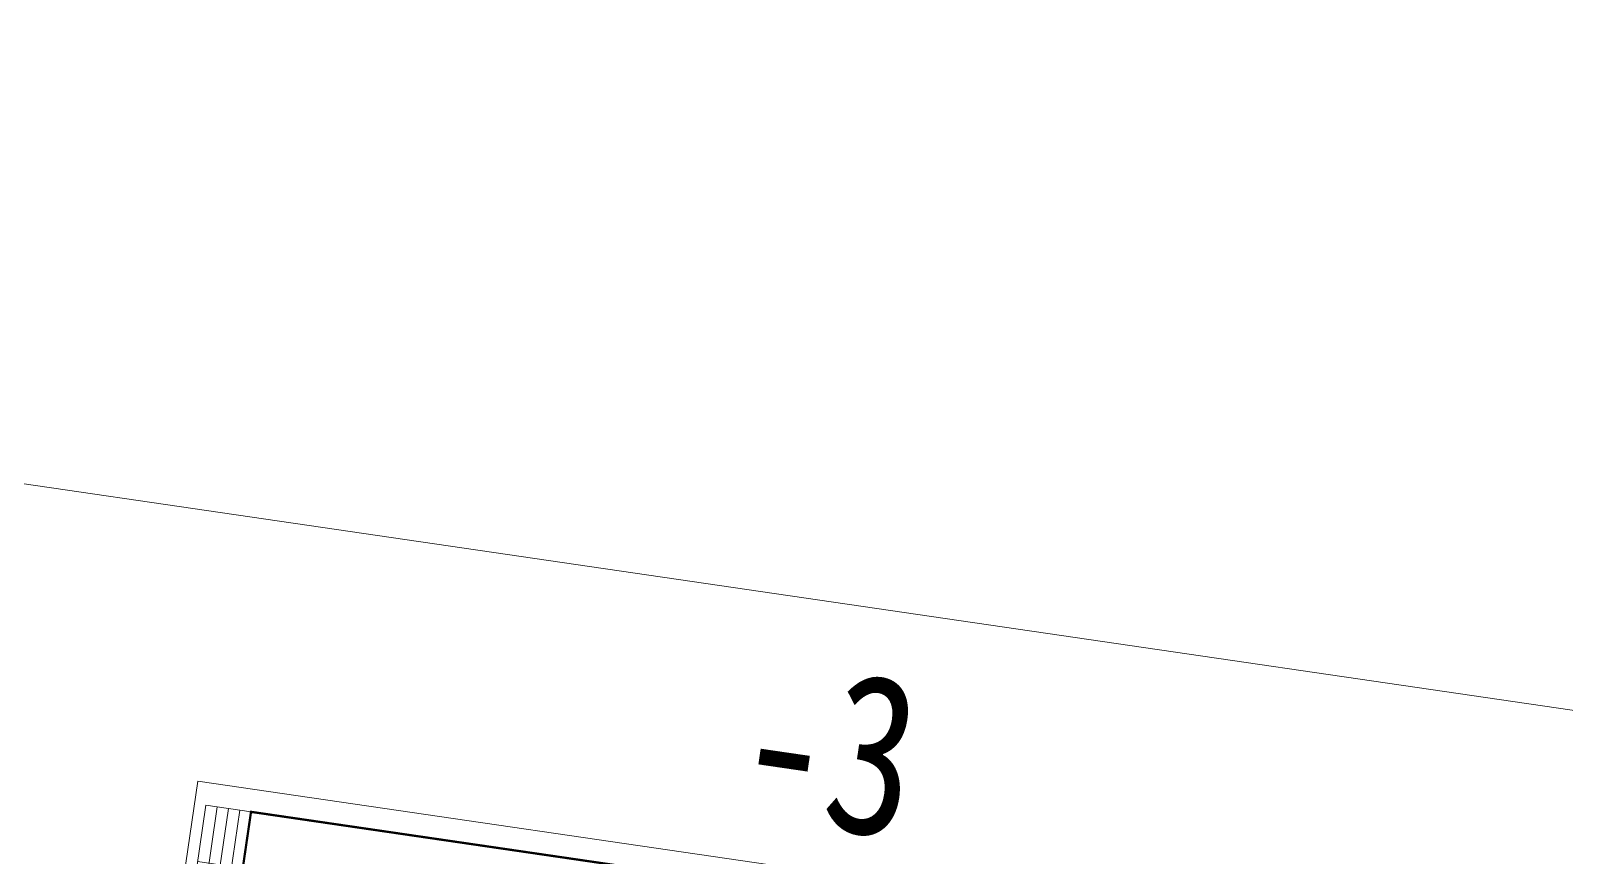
# Model space of a CAD drawing. Header units: inches. Extents: x -414268 to 632271, y -366004 to 318730.
# Drawn here: x 48359 to 250346, y 209968 to 318730 of the extents above; entities that cross this region are included whole.
import ezdxf

# ---------------------------------------------------------------- set-up
doc = ezdxf.new("R2010")
doc.units = ezdxf.units.IN
doc.header["$LTSCALE"] = 1200
doc.header["$MEASUREMENT"] = 0
doc.layers.get('0').update_dxf_attribs({"linetype": 'CONTINUOUS', "lineweight": 0})
doc.layers.add('PUB_TEXT', color=7, linetype='CONTINUOUS', lineweight=0)
doc.layers.add('PUB_TITLE', color=7, linetype='CONTINUOUS', lineweight=0)
doc.styles.add('-黑体', font='simhei.ttf', dxfattribs={"width": 0.8})
doc.styles.add('HZ', font='txt.shx', dxfattribs={"width": 0.8, "bigfont": 'hztxt.shx'})

# ---------------------------------------------------------------- blocks, each defined once
blk = doc.blocks.new('_LABEL1')
for p, q in [((-150, 20), (-75, 20)), ((-150, 20), (-150, 0)), ((-150, 15), (-75, 15)), ((-125, 20), (-125, 0)), ((-100, 20), (-100, 0)), ((-75, 20), (-75, 0)), ((-75, 20), (-75, 0)), ((-75, 20), (0, 20)), ((-75, 15), (0, 15)), ((-50, 20), (-50, 0)), ((-25, 20), (-25, 0)), ((0, 20), (0, 0)), ((-150, 10), (-75, 10)), ((-75, 10), (0, 10)), ((-150, 5), (-75, 5)), ((-150, 0), (-75, 0)), ((-75, 5), (0, 5)), ((-75, 0), (0, 0))]:
    blk.add_line(p, q)
at = {"style": 'HZ'}
for s, p in [('结   构', (-146.45, 10.91)), ('建   筑', (-146.45, 15.65)), ('暖  通', (-70.35, 15.73)), ('电   气', (-146.45, 5.65)), ('给 排 水', (-146.45, 0.73))]:
    blk.add_text(s, height=3.509, dxfattribs=at).set_placement(p)

msp = doc.modelspace()

# ---------------------------------------------------------------- linework, layer by layer
at = {"color": 5}
msp.add_lwpolyline([(-360113, 318730.5), (632270.7, 173592.9), (607641.9, 5192.1), (-384741.9, 150329.7)], close=True, dxfattribs=at)
at = {"layer": 'PUB_TITLE'}
msp.add_lwpolyline([(52116.8, 95328.2), (70350.5, 220001.9), (246674.7, 194214.3), (228441, 69540.6)], close=True, dxfattribs=at)
at = {"layer": 'PUB_TITLE', "const_width": 300}
msp.add_lwpolyline([(59972, 97211.3), (225906.7, 72943.1), (243272.2, 191680), (77337.4, 215948.2)], close=True, dxfattribs=at)

# ---------------------------------------------------------------- block references
at = {"layer": 'PUB_TITLE', "xscale": 300.0000000010684, "yscale": 300.0000000010696, "zscale": 300.0000000010631, "rotation": 81.67939968338567}
msp.add_blockref('_LABEL1', (77337.4, 215948.2), dxfattribs=at)

# ---------------------------------------------------------------- texts
at = {"layer": 'PUB_TEXT', "style": '-黑体', "width": 0.8}
msp.add_text('-3', height=21000, rotation=351.6794, dxfattribs=at).set_placement((140637.5, 215593.8))

doc.saveas('drawing.dxf')
